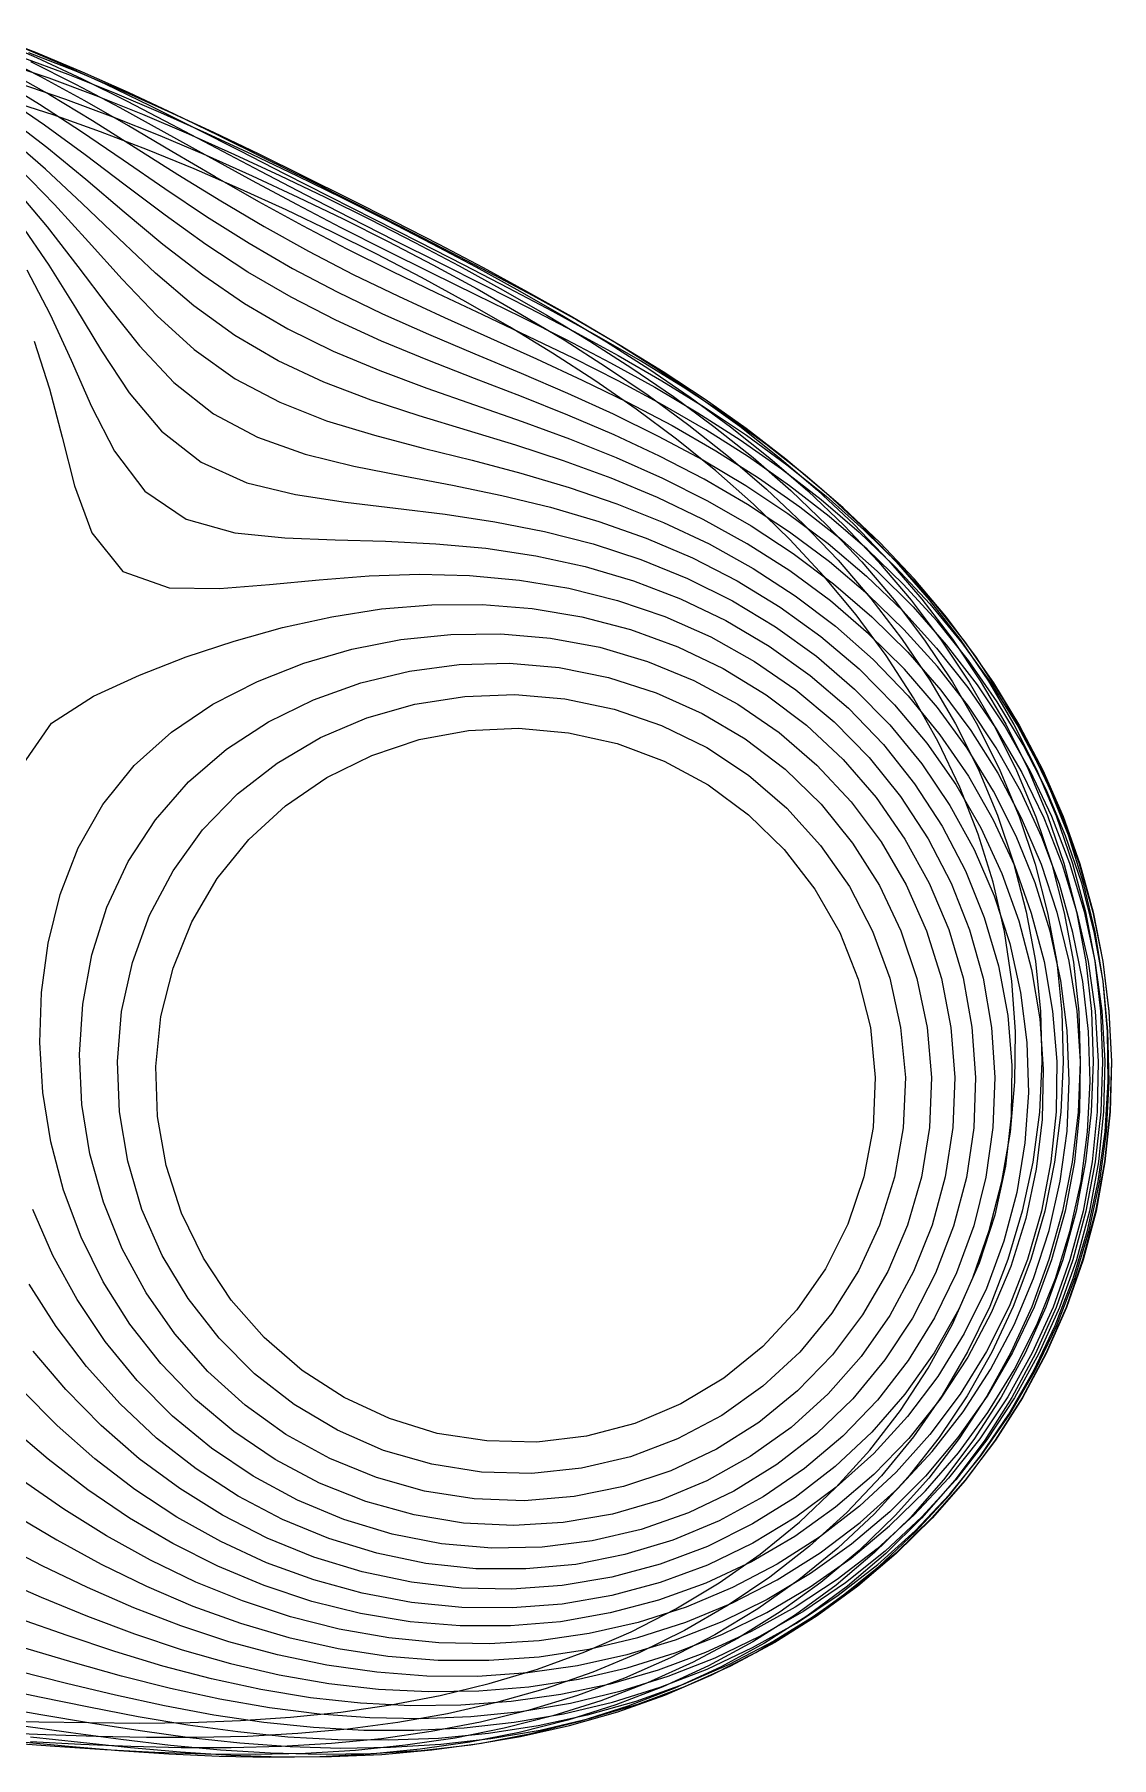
# Model space of a CAD drawing. Header units: millimetres. Extents: x -135 to 149, y -67 to 120.
# Drawn here: x 41.5 to 148.5, y -58.1 to 113.2 of the extents above; entities that cross this region are included whole.
import ezdxf

# ---------------------------------------------------------------- set-up
doc = ezdxf.new("R2010")
doc.units = ezdxf.units.MM
doc.header["$MEASUREMENT"] = 0
doc.layers.add('Layer 01', color=12, linetype='Continuous', true_color=0xc80000)

msp = doc.modelspace()

# ---------------------------------------------------------------- linework, layer by layer
at = {"layer": 'Layer 01'}
for points in [[(36.92, 113.19), (41.59, 111.42), (46.21, 109.49), (50.78, 107.45), (55.31, 105.33), (59.81, 103.15), (64.29, 100.93), (68.77, 98.7), (73.24, 96.45), (77.7, 94.19), (82.15, 91.91), (86.59, 89.6), (91, 87.24), (95.38, 84.82), (99.7, 82.31), (103.96, 79.69), (108.14, 76.94), (112.22, 74.05), (116.18, 70.99), (120.01, 67.77), (123.67, 64.36), (127.15, 60.77), (130.43, 57), (133.49, 53.04), (136.3, 48.9), (138.84, 44.59), (141.09, 40.13), (143.04, 35.52), (144.66, 30.79), (145.95, 25.96), (146.88, 21.05), (147.45, 16.08), (147.65, 11.08), (147.48, 6.08), (146.92, 1.11), (146, -3.8), (144.69, -8.63), (143.03, -13.35), (141, -17.92), (138.64, -22.32), (135.95, -26.54), (132.95, -30.54), (129.66, -34.31), (126.1, -37.82), (122.29, -41.07), (118.27, -44.04), (114.06, -46.73), (109.66, -49.11), (105.12, -51.2), (100.45, -53.01), (95.68, -54.51), (90.83, -55.74), (85.92, -56.69), (80.97, -57.38), (75.99, -57.83), (70.99, -58.04), (65.99, -58.06), (60.99, -57.9), (56, -57.58), (51.02, -57.14), (46.04, -56.62), (41.07, -56.06)], [(37.09, 112.89), (41.68, 110.91), (46.21, 108.78), (50.68, 106.55), (55.12, 104.25), (59.54, 101.92), (63.96, 99.59), (68.39, 97.27), (72.83, 94.98), (77.29, 92.72), (81.76, 90.48), (86.23, 88.24), (90.69, 85.97), (95.12, 83.66), (99.5, 81.26), (103.83, 78.76), (108.08, 76.13), (112.24, 73.36), (116.27, 70.41), (120.17, 67.28), (123.91, 63.96), (127.47, 60.45), (130.82, 56.74), (133.94, 52.83), (136.81, 48.74), (139.41, 44.47), (141.72, 40.04), (143.72, 35.46), (145.39, 30.75), (146.72, 25.93), (147.69, 21.03), (148.29, 16.07), (148.53, 11.08), (148.38, 6.08), (147.85, 1.11), (146.96, -3.8), (145.67, -8.63), (144.02, -13.35), (142.01, -17.92), (139.66, -22.33), (136.98, -26.55), (133.98, -30.55), (130.7, -34.32), (127.14, -37.83), (123.33, -41.06), (119.29, -44.01), (115.06, -46.67), (110.65, -49.03), (106.1, -51.08), (101.41, -52.82), (96.63, -54.26), (91.76, -55.4), (86.83, -56.25), (81.87, -56.82), (76.88, -57.12), (71.88, -57.19), (66.89, -57.03), (61.9, -56.67), (56.93, -56.14), (51.98, -55.46), (47.04, -54.68), (42.11, -53.84), (37.19, -52.98)], [(40.16, -54.92), (45.1, -55.62), (50.05, -56.28), (55, -56.86), (59.97, -57.32), (64.95, -57.63), (69.94, -57.76), (74.92, -57.69), (79.9, -57.39), (84.86, -56.83), (89.78, -56.02), (94.65, -54.93), (99.45, -53.55), (104.15, -51.89), (108.73, -49.92), (113.17, -47.65), (117.45, -45.09), (121.54, -42.23), (125.42, -39.1), (129.06, -35.68), (132.44, -32.01), (135.53, -28.1), (138.33, -23.97), (140.81, -19.64), (142.95, -15.14), (144.73, -10.48), (146.17, -5.7), (147.23, -0.83), (147.91, 4.11), (148.22, 9.09), (148.15, 14.08), (147.72, 19.05), (146.91, 23.97), (145.76, 28.82), (144.25, 33.58), (142.42, 38.22), (140.27, 42.72), (137.82, 47.07), (135.11, 51.25), (132.13, 55.25), (128.92, 59.07), (125.5, 62.7), (121.88, 66.14), (118.1, 69.39), (114.17, 72.47), (110.12, 75.38), (105.96, 78.12), (101.71, 80.74), (97.39, 83.24), (93.02, 85.64), (88.61, 87.98), (84.18, 90.27), (79.73, 92.53), (75.28, 94.79), (70.83, 97.05), (66.39, 99.31), (61.94, 101.58), (57.49, 103.84), (53.03, 106.07), (48.53, 108.24), (44, 110.31), (39.4, 112.26)], [(40.89, 111.38), (45.55, 109.56), (50.16, 107.62), (54.72, 105.58), (59.26, 103.47), (63.77, 101.31), (68.26, 99.11), (72.74, 96.88), (77.21, 94.62), (81.66, 92.34), (86.08, 90.01), (90.48, 87.62), (94.84, 85.17), (99.14, 82.62), (103.38, 79.96), (107.53, 77.17), (111.59, 74.24), (115.52, 71.15), (119.32, 67.9), (122.96, 64.47), (126.42, 60.86), (129.68, 57.06), (132.72, 53.09), (135.5, 48.93), (138.02, 44.62), (140.26, 40.15), (142.19, 35.53), (143.8, 30.8), (145.07, 25.96), (145.99, 21.04), (146.54, 16.07), (146.73, 11.07), (146.53, 6.08), (145.96, 1.11), (145.02, -3.8), (143.69, -8.62), (142.01, -13.33), (139.96, -17.9), (137.58, -22.29), (134.87, -26.5), (131.85, -30.48), (128.55, -34.24), (124.97, -37.73), (121.16, -40.96), (117.12, -43.92), (112.89, -46.59), (108.49, -48.97), (103.95, -51.06), (99.28, -52.85), (94.51, -54.37), (89.67, -55.6), (84.76, -56.57), (79.81, -57.28), (74.83, -57.76), (69.84, -58.03), (64.83, -58.1), (59.83, -58), (54.84, -57.77), (49.85, -57.42), (44.86, -57), (39.88, -56.55)], [(41.08, 110.49), (45.55, 108.26), (49.97, 105.92), (54.35, 103.52), (58.72, 101.09), (63.1, 98.68), (67.51, 96.31), (71.94, 94), (76.39, 91.73), (80.87, 89.52), (85.37, 87.32), (89.85, 85.12), (94.32, 82.87), (98.75, 80.56), (103.13, 78.14), (107.43, 75.59), (111.64, 72.89), (115.73, 70.02), (119.68, 66.96), (123.47, 63.7), (127.08, 60.24), (130.48, 56.58), (133.65, 52.71), (136.57, 48.66), (139.22, 44.42), (141.57, 40.01), (143.6, 35.44), (145.31, 30.74), (146.67, 25.93), (147.67, 21.03), (148.29, 16.08), (148.54, 11.08), (148.41, 6.09), (147.89, 1.12), (147, -3.8), (145.71, -8.63), (144.07, -13.35), (142.05, -17.92), (139.69, -22.33), (137, -26.54), (133.99, -30.53), (130.68, -34.28), (127.1, -37.77), (123.27, -40.98), (119.22, -43.9), (114.96, -46.52), (110.53, -48.84), (105.95, -50.83), (101.24, -52.52), (96.43, -53.89), (91.55, -54.95), (86.61, -55.71), (81.63, -56.2), (76.64, -56.39), (71.64, -56.34), (66.65, -56.06), (61.68, -55.56), (56.72, -54.88), (51.79, -54.05), (46.88, -53.11), (41.99, -52.1), (37.1, -51.06)], [(39.83, -49.49), (44.67, -50.71), (49.53, -51.88), (54.41, -52.93), (59.32, -53.84), (64.26, -54.57), (69.22, -55.08), (74.21, -55.37), (79.2, -55.39), (84.19, -55.14), (89.15, -54.6), (94.07, -53.75), (98.92, -52.6), (103.69, -51.11), (108.34, -49.31), (112.86, -47.17), (117.21, -44.73), (121.37, -41.97), (125.32, -38.91), (129.02, -35.56), (132.45, -31.94), (135.59, -28.06), (138.43, -23.96), (140.94, -19.64), (143.1, -15.14), (144.9, -10.48), (146.33, -5.7), (147.38, -0.82), (148.04, 4.13), (148.31, 9.11), (148.19, 14.1), (147.7, 19.07), (146.82, 23.98), (145.58, 28.81), (143.97, 33.54), (142.03, 38.14), (139.76, 42.58), (137.18, 46.86), (134.32, 50.95), (131.2, 54.85), (127.83, 58.53), (124.25, 62.01), (120.47, 65.27), (116.53, 68.33), (112.44, 71.2), (108.22, 73.87), (103.9, 76.38), (99.51, 78.75), (95.06, 81), (90.56, 83.18), (86.05, 85.31), (81.53, 87.44), (77.03, 89.61), (72.57, 91.84), (68.14, 94.16), (63.77, 96.56), (59.43, 99.04), (55.12, 101.56), (50.82, 104.09), (46.49, 106.58), (42.11, 108.98), (37.66, 111.24)], [(38.17, 110.48), (42.9, 108.87), (47.58, 107.13), (52.2, 105.27), (56.79, 103.31), (61.35, 101.27), (65.87, 99.16), (70.37, 97), (74.84, 94.78), (79.29, 92.51), (83.7, 90.18), (88.07, 87.77), (92.4, 85.29), (96.67, 82.71), (100.87, 80.01), (104.99, 77.19), (109.01, 74.23), (112.91, 71.12), (116.67, 67.84), (120.28, 64.39), (123.72, 60.77), (126.95, 56.97), (129.96, 52.99), (132.73, 48.84), (135.23, 44.52), (137.45, 40.05), (139.36, 35.44), (140.95, 30.71), (142.19, 25.88), (143.09, 20.97), (143.6, 16.01), (143.75, 11.02), (143.52, 6.04), (142.89, 1.09), (141.9, -3.8), (140.51, -8.59), (138.77, -13.27), (136.65, -17.79), (134.2, -22.13), (131.42, -26.28), (128.34, -30.2), (124.97, -33.88), (121.33, -37.3), (117.46, -40.45), (113.38, -43.32), (109.11, -45.9), (104.69, -48.2), (100.12, -50.21), (95.44, -51.94), (90.66, -53.39), (85.82, -54.58), (80.91, -55.52), (75.97, -56.23), (71.01, -56.72), (66.03, -57.02), (61.04, -57.15), (56.05, -57.13), (51.06, -57.01), (46.07, -56.8), (41.09, -56.54)], [(40.11, 110.96), (44.79, 109.24), (49.42, 107.39), (54.01, 105.43), (58.56, 103.39), (63.09, 101.29), (67.58, 99.13), (72.06, 96.94), (76.52, 94.7), (80.95, 92.42), (85.36, 90.08), (89.73, 87.68), (94.06, 85.2), (98.34, 82.63), (102.54, 79.95), (106.66, 77.14), (110.68, 74.19), (114.58, 71.08), (118.35, 67.81), (121.96, 64.37), (125.39, 60.75), (128.62, 56.95), (131.62, 52.97), (134.39, 48.81), (136.89, 44.5), (139.1, 40.03), (141.01, 35.42), (142.6, 30.7), (143.85, 25.87), (144.75, 20.97), (145.28, 16.01), (145.44, 11.02), (145.23, 6.04), (144.63, 1.09), (143.67, -3.8), (142.32, -8.6), (140.61, -13.29), (138.54, -17.83), (136.14, -22.19), (133.41, -26.37), (130.37, -30.32), (127.05, -34.04), (123.47, -37.51), (119.64, -40.71), (115.6, -43.63), (111.36, -46.26), (106.97, -48.62), (102.43, -50.68), (97.77, -52.46), (93.01, -53.96), (88.18, -55.18), (83.29, -56.16), (78.35, -56.88), (73.39, -57.39), (68.41, -57.69), (63.43, -57.8), (58.44, -57.76), (53.45, -57.6), (48.47, -57.33), (43.5, -57), (38.52, -56.64)], [(38.59, 109.67), (42.96, 107.21), (47.25, 104.62), (51.5, 101.96), (55.74, 99.28), (60, 96.64), (64.32, 94.09), (68.7, 91.65), (73.16, 89.34), (77.67, 87.16), (82.22, 85.06), (86.8, 83), (91.37, 80.95), (95.92, 78.83), (100.43, 76.63), (104.86, 74.3), (109.21, 71.8), (113.45, 69.12), (117.56, 66.24), (121.5, 63.15), (125.26, 59.83), (128.81, 56.29), (132.12, 52.52), (135.18, 48.55), (137.96, 44.37), (140.43, 40.01), (142.57, 35.48), (144.37, 30.8), (145.82, 26), (146.89, 21.1), (147.57, 16.14), (147.87, 11.13), (147.76, 6.12), (147.25, 1.13), (146.35, -3.8), (145.06, -8.64), (143.38, -13.37), (141.32, -17.94), (138.91, -22.34), (136.16, -26.53), (133.08, -30.48), (129.69, -34.18), (126.03, -37.6), (122.11, -40.73), (117.97, -43.56), (113.62, -46.05), (109.1, -48.22), (104.44, -50.06), (99.65, -51.55), (94.77, -52.72), (89.83, -53.55), (84.84, -54.06), (79.83, -54.27), (74.82, -54.17), (69.82, -53.79), (64.84, -53.16), (59.9, -52.3), (55, -51.24), (50.14, -50.02), (45.31, -48.66), (40.5, -47.23)], [(39.82, 108.37), (44.57, 106.76), (49.27, 105.01), (53.92, 103.15), (58.53, 101.19), (63.1, 99.15), (67.64, 97.03), (72.15, 94.85), (76.63, 92.6), (81.07, 90.28), (85.47, 87.89), (89.83, 85.4), (94.12, 82.82), (98.35, 80.13), (102.49, 77.32), (106.54, 74.36), (110.47, 71.25), (114.26, 67.98), (117.9, 64.54), (121.37, 60.92), (124.63, 57.12), (127.68, 53.15), (130.48, 48.99), (133.02, 44.67), (135.27, 40.2), (137.2, 35.58), (138.81, 30.83), (140.07, 25.98), (140.97, 21.06), (141.49, 16.07), (141.62, 11.07), (141.37, 6.06), (140.71, 1.1), (139.67, -3.8), (138.23, -8.6), (136.43, -13.27), (134.24, -17.78), (131.71, -22.1), (128.86, -26.22), (125.69, -30.1), (122.24, -33.73), (118.52, -37.09), (114.58, -40.17), (110.42, -42.97), (106.08, -45.48), (101.59, -47.69), (96.97, -49.62), (92.23, -51.26), (87.42, -52.64), (82.53, -53.75), (77.6, -54.62), (72.63, -55.27), (67.64, -55.72), (62.64, -56), (57.63, -56.11), (52.62, -56.11), (47.61, -56.01), (42.6, -55.84), (37.59, -55.65)], [(37.71, 108.87), (41.98, 106.27), (46.16, 103.53), (50.3, 100.71), (54.42, 97.88), (58.57, 95.1), (62.81, 92.43), (67.13, 89.93), (71.56, 87.6), (76.07, 85.43), (80.64, 83.4), (85.24, 81.45), (89.85, 79.51), (94.45, 77.53), (99, 75.47), (103.49, 73.26), (107.9, 70.9), (112.19, 68.34), (116.35, 65.57), (120.36, 62.57), (124.18, 59.34), (127.79, 55.88), (131.16, 52.19), (134.26, 48.27), (137.09, 44.15), (139.62, 39.83), (141.8, 35.33), (143.64, 30.69), (145.11, 25.91), (146.21, 21.03), (146.91, 16.08), (147.22, 11.09), (147.13, 6.09), (146.62, 1.12), (145.73, -3.8), (144.41, -8.63), (142.73, -13.33), (140.65, -17.88), (138.22, -22.25), (135.44, -26.41), (132.34, -30.32), (128.92, -33.98), (125.23, -37.35), (121.28, -40.41), (117.1, -43.16), (112.73, -45.58), (108.18, -47.67), (103.49, -49.4), (98.69, -50.8), (93.8, -51.83), (88.85, -52.54), (83.87, -52.91), (78.87, -52.95), (73.87, -52.7), (68.9, -52.15), (63.97, -51.33), (59.08, -50.28), (54.24, -49.01), (49.45, -47.57), (44.71, -45.98), (40, -44.3)], [(36.91, -54.41), (41.91, -54.54), (46.92, -54.63), (51.93, -54.67), (56.94, -54.61), (61.95, -54.42), (66.94, -54.09), (71.93, -53.58), (76.89, -52.86), (81.81, -51.93), (86.68, -50.75), (91.47, -49.31), (96.18, -47.6), (100.78, -45.61), (105.23, -43.32), (109.53, -40.74), (113.63, -37.88), (117.52, -34.71), (121.15, -31.27), (124.51, -27.56), (127.58, -23.6), (130.32, -19.41), (132.72, -15.01), (134.74, -10.43), (136.39, -5.7), (137.64, -0.85), (138.5, 4.08), (138.94, 9.07), (138.99, 14.08), (138.64, 19.07), (137.89, 24.03), (136.77, 28.91), (135.29, 33.69), (133.46, 38.36), (131.32, 42.88), (128.87, 47.25), (126.15, 51.45), (123.17, 55.48), (119.96, 59.33), (116.55, 63), (112.96, 66.49), (109.2, 69.8), (105.31, 72.95), (101.29, 75.95), (97.18, 78.8), (92.97, 81.52), (88.69, 84.13), (84.35, 86.62), (79.95, 89.03), (75.51, 91.34), (71.03, 93.58), (66.51, 95.74), (61.95, 97.82), (57.36, 99.82), (52.72, 101.72), (48.05, 103.52), (43.32, 105.19), (38.55, 106.71)], [(37.56, -40.18), (42.14, -42.16), (46.75, -44.05), (51.42, -45.8), (56.15, -47.38), (60.95, -48.75), (65.81, -49.87), (70.72, -50.73), (75.68, -51.29), (80.66, -51.55), (85.65, -51.48), (90.62, -51.06), (95.54, -50.3), (100.4, -49.18), (105.16, -47.7), (109.8, -45.86), (114.28, -43.67), (118.57, -41.13), (122.65, -38.27), (126.48, -35.08), (130.05, -31.59), (133.32, -27.82), (136.26, -23.8), (138.87, -19.55), (141.11, -15.09), (142.97, -10.47), (144.44, -5.7), (145.51, -0.83), (146.17, 4.11), (146.41, 9.09), (146.25, 14.07), (145.69, 19.03), (144.71, 23.92), (143.36, 28.72), (141.62, 33.39), (139.52, 37.92), (137.08, 42.26), (134.31, 46.41), (131.25, 50.35), (127.91, 54.05), (124.33, 57.52), (120.52, 60.75), (116.52, 63.72), (112.35, 66.46), (108.04, 68.97), (103.62, 71.27), (99.1, 73.38), (94.51, 75.34), (89.88, 77.19), (85.23, 79), (80.58, 80.81), (75.97, 82.71), (71.43, 84.78), (67, 87.06), (62.69, 89.57), (58.52, 92.31), (54.47, 95.22), (50.48, 98.22), (46.5, 101.23), (42.48, 104.17), (38.36, 106.98)], [(38.72, 105.04), (42.69, 101.98), (46.57, 98.8), (50.39, 95.56), (54.24, 92.35), (58.21, 89.29), (62.34, 86.45), (66.66, 83.91), (71.16, 81.7), (75.79, 79.77), (80.49, 78.02), (85.22, 76.37), (89.95, 74.71), (94.66, 72.99), (99.31, 71.12), (103.89, 69.08), (108.37, 66.83), (112.72, 64.33), (116.91, 61.59), (120.92, 58.58), (124.72, 55.31), (128.28, 51.78), (131.57, 48.01), (134.57, 43.98), (137.24, 39.75), (139.57, 35.31), (141.54, 30.7), (143.12, 25.94), (144.31, 21.07), (145.08, 16.12), (145.44, 11.12), (145.36, 6.11), (144.86, 1.13), (143.94, -3.8), (142.59, -8.63), (140.85, -13.33), (138.7, -17.85), (136.17, -22.18), (133.28, -26.28), (130.06, -30.12), (126.52, -33.67), (122.7, -36.9), (118.62, -39.82), (114.32, -42.39), (109.82, -44.6), (105.16, -46.43), (100.36, -47.89), (95.47, -48.98), (90.51, -49.68), (85.51, -50.03), (80.49, -50), (75.5, -49.62), (70.53, -48.92), (65.62, -47.9), (60.78, -46.6), (56.03, -45.02), (51.35, -43.22), (46.76, -41.2), (42.24, -39.03), (37.78, -36.74)], [(39.4, -33.9), (43.71, -36.47), (48.11, -38.87), (52.62, -41.08), (57.23, -43.05), (61.95, -44.75), (66.76, -46.16), (71.65, -47.25), (76.61, -48.01), (81.61, -48.41), (86.63, -48.43), (91.63, -48.08), (96.58, -47.32), (101.47, -46.18), (106.24, -44.66), (110.87, -42.73), (115.32, -40.42), (119.57, -37.75), (123.57, -34.72), (127.29, -31.36), (130.7, -27.69), (133.78, -23.73), (136.51, -19.53), (138.86, -15.1), (140.8, -10.47), (142.34, -5.7), (143.45, -0.81), (144.12, 4.16), (144.34, 9.17), (144.14, 14.18), (143.51, 19.15), (142.43, 24.05), (140.96, 28.84), (139.07, 33.48), (136.81, 37.96), (134.18, 42.23), (131.23, 46.28), (127.95, 50.08), (124.4, 53.61), (120.59, 56.88), (116.55, 59.86), (112.33, 62.56), (107.94, 64.98), (103.42, 67.15), (98.79, 69.08), (94.07, 70.8), (89.31, 72.36), (84.51, 73.83), (79.72, 75.29), (74.95, 76.85), (70.25, 78.61), (65.71, 80.74), (61.39, 83.27), (57.33, 86.22), (53.51, 89.47), (49.85, 92.9), (46.23, 96.38), (42.57, 99.8), (38.79, 103.09)], [(39.99, 99.86), (43.48, 96.27), (46.85, 92.58), (50.2, 88.86), (53.66, 85.23), (57.36, 81.87), (61.43, 78.97), (65.85, 76.62), (70.5, 74.79), (75.29, 73.34), (80.13, 72.07), (84.99, 70.86), (89.83, 69.59), (94.63, 68.16), (99.36, 66.53), (104.01, 64.67), (108.53, 62.54), (112.91, 60.11), (117.11, 57.39), (121.1, 54.37), (124.85, 51.06), (128.32, 47.45), (131.48, 43.58), (134.32, 39.45), (136.79, 35.1), (138.89, 30.56), (140.57, 25.85), (141.86, 21.02), (142.68, 16.08), (143.09, 11.09), (143.03, 6.09), (142.51, 1.11), (141.58, -3.8), (140.18, -8.6), (138.36, -13.27), (136.12, -17.74), (133.49, -21.99), (130.49, -26), (127.14, -29.72), (123.48, -33.12), (119.52, -36.18), (115.31, -38.88), (110.87, -41.21), (106.26, -43.14), (101.49, -44.67), (96.62, -45.78), (91.66, -46.5), (86.67, -46.79), (81.67, -46.7), (76.69, -46.2), (71.76, -45.33), (66.91, -44.1), (62.16, -42.54), (57.52, -40.66), (53.01, -38.49), (48.63, -36.06), (44.39, -33.4), (40.28, -30.55)], [(39.51, 97.89), (42.74, 94.08), (45.8, 90.13), (48.81, 86.14), (51.92, 82.23), (55.34, 78.59), (59.26, 75.49), (63.66, 73.14), (68.37, 71.48), (73.22, 70.27), (78.12, 69.31), (83.03, 68.37), (87.93, 67.37), (92.78, 66.19), (97.58, 64.78), (102.29, 63.12), (106.88, 61.15), (111.32, 58.86), (115.59, 56.27), (119.64, 53.34), (123.45, 50.11), (126.97, 46.56), (130.18, 42.73), (133.05, 38.64), (135.56, 34.32), (137.65, 29.79), (139.34, 25.08), (140.59, 20.25), (141.41, 15.32), (141.75, 10.33), (141.64, 5.34), (141.05, 0.38), (140.01, -4.51), (138.53, -9.28), (136.59, -13.88), (134.25, -18.29), (131.5, -22.47), (128.38, -26.37), (124.91, -29.96), (121.12, -33.22), (117.06, -36.12), (112.74, -38.64), (108.22, -40.76), (103.52, -42.46), (98.69, -43.73), (93.77, -44.6), (88.79, -45.02), (83.8, -45.02), (78.82, -44.61), (73.89, -43.78), (69.04, -42.58), (64.3, -41.01), (59.69, -39.08), (55.22, -36.84), (50.92, -34.3), (46.79, -31.49), (42.82, -28.45), (39.03, -25.19)], [(40.07, 94.38), (42.9, 90.27), (45.54, 86.02), (48.14, 81.75), (50.89, 77.56), (54.1, 73.74), (58.03, 70.67), (62.58, 68.63), (67.43, 67.45), (72.38, 66.69), (77.35, 66.11), (82.31, 65.51), (87.25, 64.75), (92.16, 63.78), (97.01, 62.54), (101.76, 60.98), (106.39, 59.11), (110.87, 56.87), (115.15, 54.3), (119.22, 51.38), (123, 48.12), (126.5, 44.55), (129.67, 40.68), (132.47, 36.54), (134.88, 32.16), (136.86, 27.57), (138.42, 22.82), (139.51, 17.94), (140.13, 12.98), (140.28, 7.98), (139.94, 2.99), (139.13, -1.94), (137.84, -6.77), (136.1, -11.46), (133.9, -15.95), (131.29, -20.21), (128.27, -24.2), (124.9, -27.89), (121.18, -31.23), (117.16, -34.21), (112.88, -36.79), (108.38, -38.97), (103.69, -40.69), (98.86, -41.99), (93.93, -42.84), (88.95, -43.23), (83.95, -43.19), (78.97, -42.7), (74.06, -41.77), (69.24, -40.45), (64.54, -38.73), (60, -36.63), (55.63, -34.2), (51.46, -31.45), (47.49, -28.4), (43.74, -25.09), (40.21, -21.54)], [(40.72, 89.79), (43.03, 85.35), (45.12, 80.8), (47.16, 76.22), (49.42, 71.75), (52.46, 67.8), (56.57, 65), (61.38, 63.65), (66.36, 63.14), (71.37, 62.96), (76.37, 62.81), (81.38, 62.56), (86.36, 62.11), (91.32, 61.36), (96.21, 60.29), (101.01, 58.87), (105.69, 57.08), (110.21, 54.93), (114.52, 52.38), (118.59, 49.47), (122.38, 46.2), (125.86, 42.59), (128.97, 38.68), (131.71, 34.48), (134.02, 30.04), (135.89, 25.4), (137.3, 20.59), (138.22, 15.67), (138.64, 10.68), (138.58, 5.68), (138.01, 0.7), (136.94, -4.19), (135.39, -8.95), (133.38, -13.53), (130.9, -17.88), (128, -21.97), (124.72, -25.74), (121.07, -29.18), (117.11, -32.24), (112.86, -34.88), (108.38, -37.11), (103.69, -38.87), (98.86, -40.17), (93.92, -41.01), (88.93, -41.37), (83.92, -41.26), (78.95, -40.68), (74.05, -39.65), (69.26, -38.17), (64.62, -36.3), (60.16, -34.02), (55.91, -31.37), (51.88, -28.4), (48.11, -25.1), (44.6, -21.53), (41.36, -17.71)], [(41.44, 82.7), (42.96, 77.96), (44.23, 73.14), (45.47, 68.31), (47.17, 63.63), (50.25, 59.81), (54.88, 58.18), (59.86, 58.11), (64.83, 58.52), (69.79, 58.99), (74.76, 59.38), (79.74, 59.55), (84.72, 59.42), (89.68, 58.95), (94.6, 58.15), (99.43, 56.93), (104.14, 55.32), (108.7, 53.3), (113.05, 50.87), (117.15, 48.05), (120.97, 44.85), (124.46, 41.3), (127.58, 37.42), (130.3, 33.24), (132.59, 28.82), (134.42, 24.18), (135.77, 19.39), (136.6, 14.48), (136.93, 9.5), (136.74, 4.53), (136.06, -0.41), (134.84, -5.24), (133.13, -9.92), (130.96, -14.4), (128.32, -18.63), (125.27, -22.56), (121.82, -26.16), (118.02, -29.38), (113.91, -32.19), (109.53, -34.56), (104.93, -36.49), (100.16, -37.92), (95.28, -38.9), (90.32, -39.35), (85.34, -39.33), (80.38, -38.81), (75.5, -37.8), (70.74, -36.34), (66.13, -34.45), (61.72, -32.13), (57.55, -29.41), (53.62, -26.35), (49.98, -22.94), (46.65, -19.24), (43.64, -15.26), (40.96, -11.06)], [(40.34, 40.66), (43.16, 44.72), (47.35, 47.42), (51.9, 49.5), (56.57, 51.31), (61.32, 52.89), (66.14, 54.25), (71.03, 55.31), (75.97, 56.09), (80.96, 56.49), (85.97, 56.52), (90.96, 56.13), (95.89, 55.29), (100.74, 54.04), (105.44, 52.31), (109.95, 50.15), (114.22, 47.54), (118.21, 44.52), (121.86, 41.1), (125.14, 37.32), (128, 33.21), (130.43, 28.83), (132.36, 24.22), (133.79, 19.42), (134.67, 14.5), (135.03, 9.5), (134.84, 4.5), (134.12, -0.45), (132.85, -5.29), (131.05, -9.96), (128.77, -14.41), (126.01, -18.58), (122.82, -22.44), (119.22, -25.92), (115.27, -28.98), (111.01, -31.61), (106.5, -33.77), (101.77, -35.42), (96.9, -36.57), (91.93, -37.19), (86.93, -37.28), (81.94, -36.85), (77.03, -35.88), (72.24, -34.45), (67.62, -32.52), (63.22, -30.14), (59.07, -27.35), (55.21, -24.15), (51.68, -20.61), (48.51, -16.74), (45.71, -12.58), (43.3, -8.2), (41.3, -3.61)]]:
    msp.add_lwpolyline(points, dxfattribs=at)
for points in [[(132.95, 9.5), (132.76, 4.54), (132.02, -0.38), (130.7, -5.17), (128.86, -9.79), (126.49, -14.16), (123.66, -18.24), (120.36, -21.96), (116.68, -25.3), (112.63, -28.18), (108.3, -30.61), (103.71, -32.51), (98.94, -33.91), (94.04, -34.75), (89.08, -35.05), (84.11, -34.79), (79.21, -33.98), (74.42, -32.65), (69.8, -30.81), (65.41, -28.48), (61.29, -25.7), (57.48, -22.51), (54.02, -18.94), (50.96, -15.02), (48.31, -10.81), (46.11, -6.36), (44.36, -1.71), (43.09, 3.1), (42.3, 8.01), (42, 12.97), (42.17, 17.94), (42.82, 22.87), (44.04, 27.69), (45.81, 32.33), (48.27, 36.65), (51.38, 40.52), (55.08, 43.83), (59.21, 46.6), (63.63, 48.86), (68.25, 50.7), (73.03, 52.09), (77.91, 53.04), (82.85, 53.55), (87.82, 53.6), (92.78, 53.16), (97.67, 52.27), (102.43, 50.86), (107.03, 48.96), (111.4, 46.6), (115.5, 43.79), (119.26, 40.54), (122.65, 36.9), (125.63, 32.92), (128.14, 28.64), (130.15, 24.09), (131.63, 19.34), (132.57, 14.46)], [(130.65, 9.5), (130.45, 4.52), (129.64, -0.4), (128.27, -5.19), (126.31, -9.78), (123.8, -14.09), (120.79, -18.06), (117.34, -21.65), (113.47, -24.8), (109.26, -27.46), (104.75, -29.61), (100.02, -31.17), (95.14, -32.16), (90.17, -32.57), (85.18, -32.38), (80.25, -31.63), (75.46, -30.27), (70.84, -28.39), (66.47, -25.99), (62.42, -23.08), (58.72, -19.74), (55.43, -15.99), (52.57, -11.91), (50.19, -7.53), (48.33, -2.9), (46.98, 1.9), (46.19, 6.82), (45.96, 11.8), (46.27, 16.78), (47.19, 21.68), (48.66, 26.44), (50.78, 30.96), (53.5, 35.13), (56.79, 38.88), (60.57, 42.13), (64.74, 44.85), (69.22, 47.04), (73.91, 48.75), (78.76, 49.91), (83.7, 50.57), (88.69, 50.68), (93.65, 50.25), (98.54, 49.26), (103.29, 47.75), (107.84, 45.7), (112.13, 43.17), (116.09, 40.14), (119.67, 36.66), (122.81, 32.79), (125.48, 28.58), (127.61, 24.08), (129.2, 19.35), (130.23, 14.47)], [(128.05, 9.5), (127.83, 4.51), (126.98, -0.41), (125.48, -5.18), (123.4, -9.71), (120.73, -13.94), (117.55, -17.79), (113.89, -21.19), (109.82, -24.09), (105.41, -26.43), (100.74, -28.2), (95.87, -29.35), (90.9, -29.86), (85.91, -29.72), (80.98, -28.94), (76.17, -27.57), (71.59, -25.57), (67.3, -23.02), (63.35, -19.95), (59.82, -16.42), (56.74, -12.48), (54.18, -8.19), (52.16, -3.62), (50.75, 1.17), (49.92, 6.09), (49.72, 11.09), (50.14, 16.07), (51.22, 20.94), (52.92, 25.64), (55.25, 30.06), (58.17, 34.11), (61.65, 37.69), (65.6, 40.76), (69.9, 43.29), (74.5, 45.25), (79.3, 46.63), (84.24, 47.39), (89.23, 47.57), (94.21, 47.15), (99.1, 46.13), (103.82, 44.49), (108.31, 42.3), (112.47, 39.54), (116.28, 36.29), (119.62, 32.58), (122.49, 28.49), (124.78, 24.05), (126.5, 19.36), (127.57, 14.48)], [(125.06, 9.5), (124.84, 4.53), (123.93, -0.36), (122.34, -5.07), (120.11, -9.52), (117.26, -13.59), (113.87, -17.24), (110.01, -20.39), (105.74, -22.93), (101.16, -24.88), (96.36, -26.16), (91.41, -26.75), (86.44, -26.63), (81.52, -25.88), (76.77, -24.4), (72.26, -22.32), (68.08, -19.61), (64.32, -16.35), (61.03, -12.62), (58.28, -8.47), (56.1, -4), (54.58, 0.74), (53.7, 5.64), (53.54, 10.61), (54.02, 15.56), (55.25, 20.38), (57.12, 24.99), (59.65, 29.27), (62.77, 33.15), (66.43, 36.52), (70.54, 39.32), (75.01, 41.51), (79.73, 43.1), (84.62, 43.98), (89.59, 44.24), (94.55, 43.78), (99.4, 42.7), (104.06, 40.95), (108.44, 38.58), (112.44, 35.62), (116.01, 32.15), (119.06, 28.23), (121.52, 23.9), (123.37, 19.28), (124.57, 14.46)]]:
    msp.add_lwpolyline(points, close=True, dxfattribs=at)

doc.saveas('drawing.dxf')
